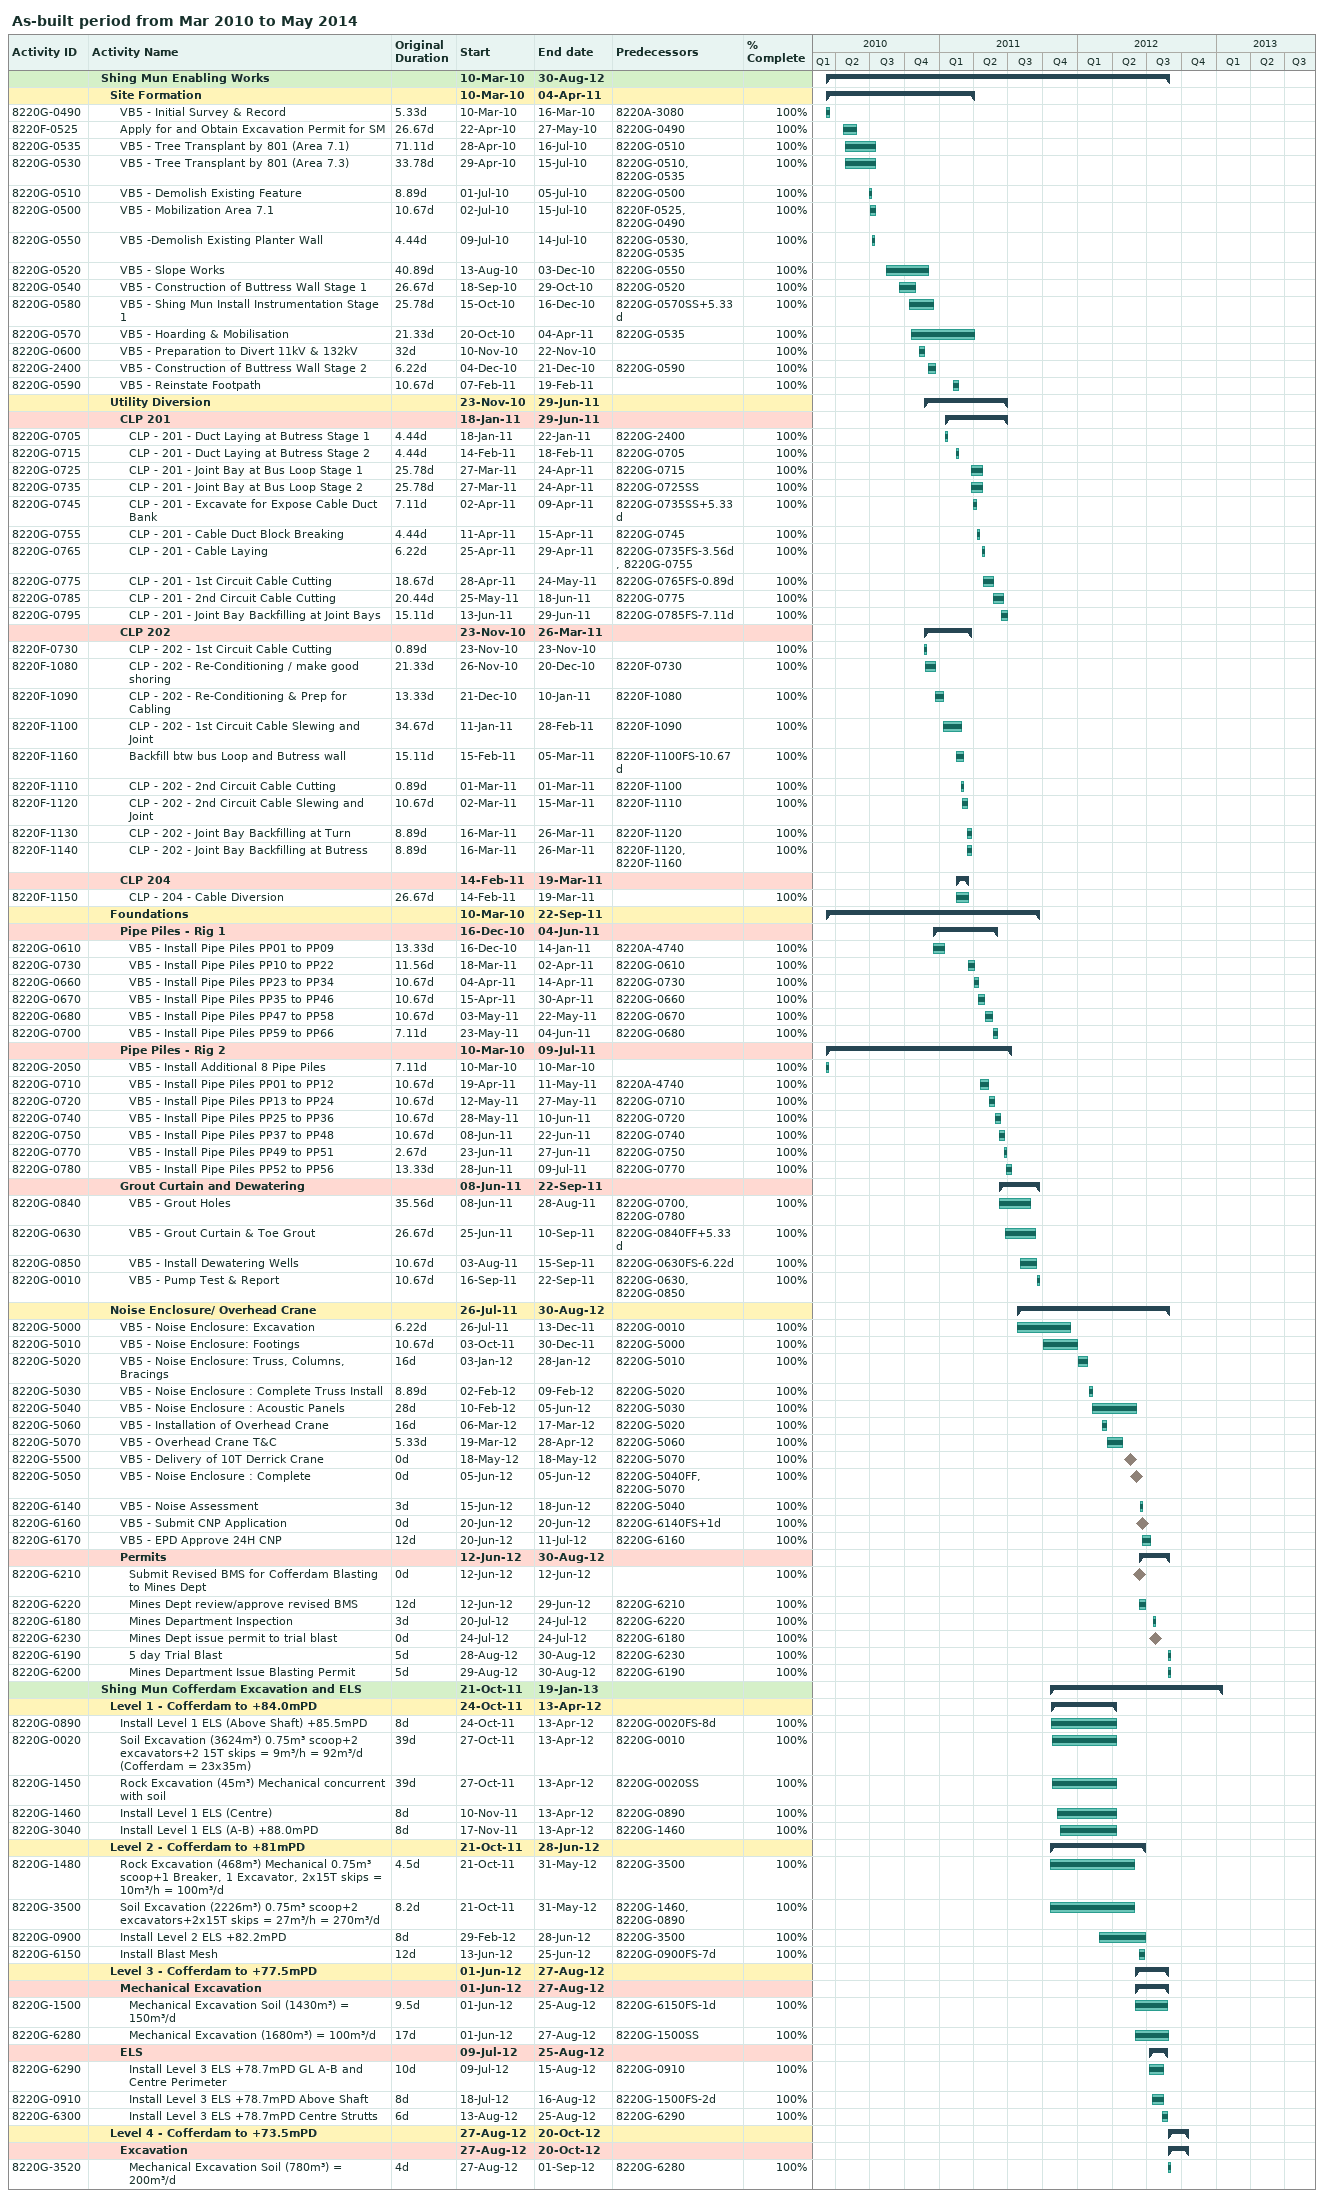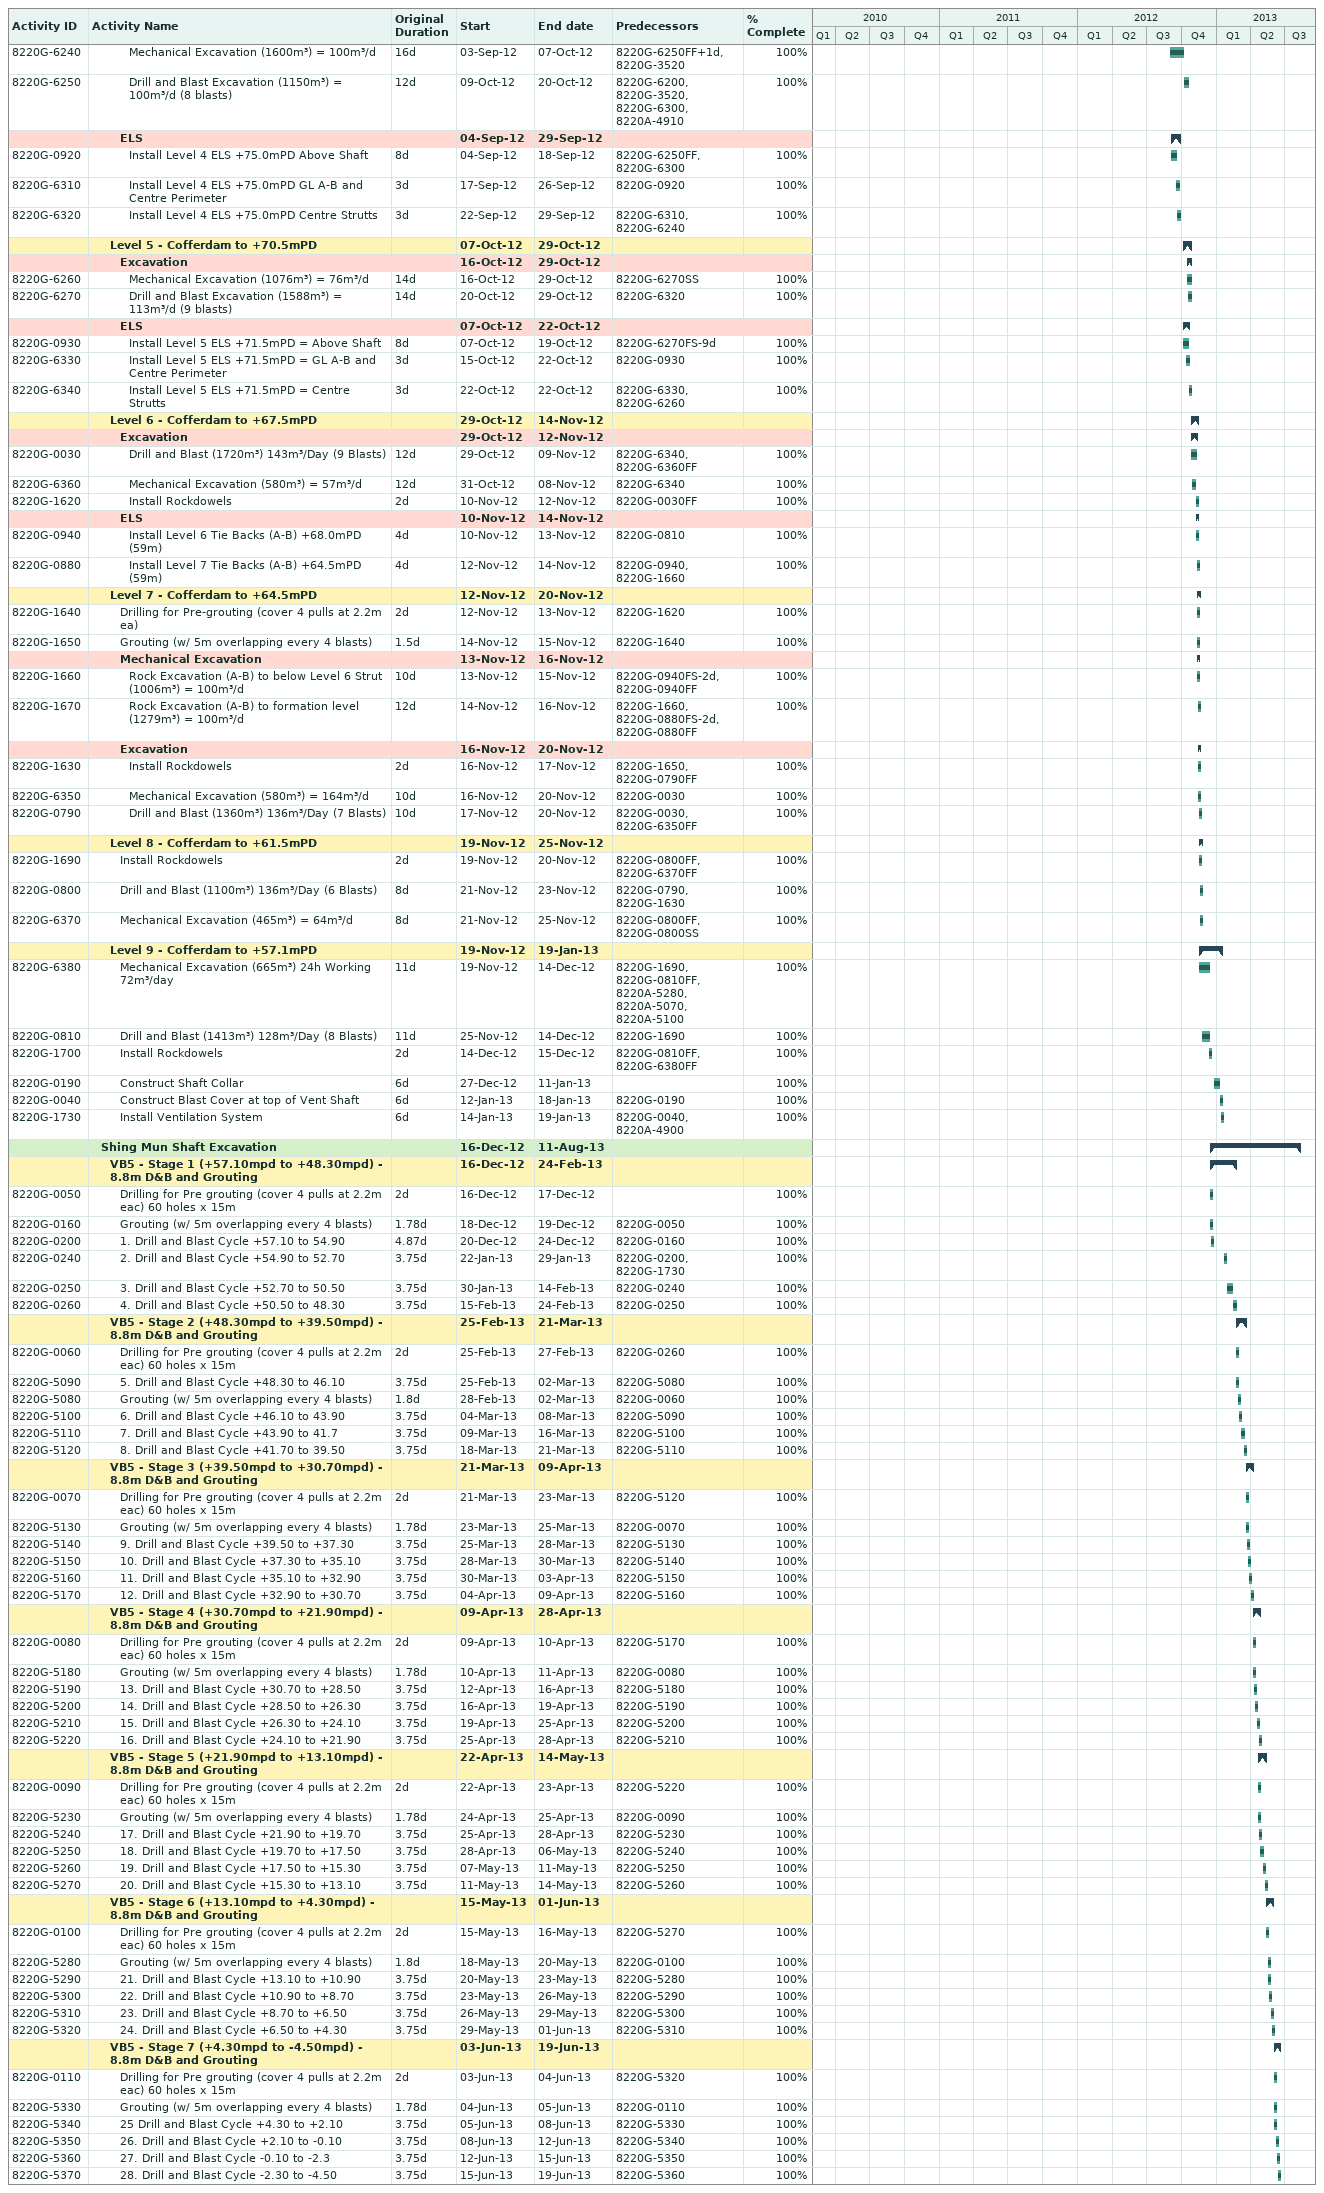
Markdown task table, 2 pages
As-built period from Mar 2010 to May 2014

| ID | Level | Task | Original duration | Start | Finish | Predecessors | % complete |
|---|---|---|---|---|---|---|---|
|  | 2 | **Shing Mun Enabling Works** |  | 2010-03-10 | 2012-08-30 |  |  |
|  | 3 | **Site Formation** |  | 2010-03-10 | 2011-04-04 |  |  |
| 8220G-0490 | 4 | VB5 - Initial Survey & Record | 5.33d | 2010-03-10 | 2010-03-16 | 8220A-3080 | 100 |
| 8220F-0525 | 4 | Apply for and Obtain Excavation Permit for SM | 26.67d | 2010-04-22 | 2010-05-27 | 8220G-0490 | 100 |
| 8220G-0535 | 4 | VB5 - Tree Transplant by 801 (Area 7.1) | 71.11d | 2010-04-28 | 2010-07-16 | 8220G-0510 | 100 |
| 8220G-0530 | 4 | VB5 - Tree Transplant by 801 (Area 7.3) | 33.78d | 2010-04-29 | 2010-07-15 | 8220G-0510, 8220G-0535 | 100 |
| 8220G-0510 | 4 | VB5 - Demolish Existing Feature | 8.89d | 2010-07-01 | 2010-07-05 | 8220G-0500 | 100 |
| 8220G-0500 | 4 | VB5 - Mobilization Area 7.1 | 10.67d | 2010-07-02 | 2010-07-15 | 8220F-0525, 8220G-0490 | 100 |
| 8220G-0550 | 4 | VB5 -Demolish Existing Planter Wall | 4.44d | 2010-07-09 | 2010-07-14 | 8220G-0530, 8220G-0535 | 100 |
| 8220G-0520 | 4 | VB5 - Slope Works | 40.89d | 2010-08-13 | 2010-12-03 | 8220G-0550 | 100 |
| 8220G-0540 | 4 | VB5 - Construction of Buttress Wall Stage 1 | 26.67d | 2010-09-18 | 2010-10-29 | 8220G-0520 | 100 |
| 8220G-0580 | 4 | VB5 - Shing Mun Install Instrumentation Stage 1 | 25.78d | 2010-10-15 | 2010-12-16 | 8220G-0570SS+5.33d | 100 |
| 8220G-0570 | 4 | VB5 - Hoarding & Mobilisation | 21.33d | 2010-10-20 | 2011-04-04 | 8220G-0535 | 100 |
| 8220G-0600 | 4 | VB5 - Preparation to Divert 11kV & 132kV | 32d | 2010-11-10 | 2010-11-22 |  | 100 |
| 8220G-2400 | 4 | VB5 - Construction of Buttress Wall Stage 2 | 6.22d | 2010-12-04 | 2010-12-21 | 8220G-0590 | 100 |
| 8220G-0590 | 4 | VB5 - Reinstate Footpath | 10.67d | 2011-02-07 | 2011-02-19 |  | 100 |
|  | 3 | **Utility Diversion** |  | 2010-11-23 | 2011-06-29 |  |  |
|  | 4 | **CLP 201** |  | 2011-01-18 | 2011-06-29 |  |  |
| 8220G-0705 | 5 | CLP - 201 - Duct Laying at Butress Stage 1 | 4.44d | 2011-01-18 | 2011-01-22 | 8220G-2400 | 100 |
| 8220G-0715 | 5 | CLP - 201 - Duct Laying at Butress Stage 2 | 4.44d | 2011-02-14 | 2011-02-18 | 8220G-0705 | 100 |
| 8220G-0725 | 5 | CLP - 201 - Joint Bay at Bus Loop Stage 1 | 25.78d | 2011-03-27 | 2011-04-24 | 8220G-0715 | 100 |
| 8220G-0735 | 5 | CLP - 201 - Joint Bay at Bus Loop Stage 2 | 25.78d | 2011-03-27 | 2011-04-24 | 8220G-0725SS | 100 |
| 8220G-0745 | 5 | CLP - 201 - Excavate for Expose Cable Duct Bank | 7.11d | 2011-04-02 | 2011-04-09 | 8220G-0735SS+5.33d | 100 |
| 8220G-0755 | 5 | CLP - 201 - Cable Duct Block Breaking | 4.44d | 2011-04-11 | 2011-04-15 | 8220G-0745 | 100 |
| 8220G-0765 | 5 | CLP - 201 - Cable Laying | 6.22d | 2011-04-25 | 2011-04-29 | 8220G-0735FS-3.56d, 8220G-0755 | 100 |
| 8220G-0775 | 5 | CLP - 201 - 1st Circuit Cable Cutting | 18.67d | 2011-04-28 | 2011-05-24 | 8220G-0765FS-0.89d | 100 |
| 8220G-0785 | 5 | CLP - 201 - 2nd Circuit Cable Cutting | 20.44d | 2011-05-25 | 2011-06-18 | 8220G-0775 | 100 |
| 8220G-0795 | 5 | CLP - 201 - Joint Bay Backfilling at Joint Bays | 15.11d | 2011-06-13 | 2011-06-29 | 8220G-0785FS-7.11d | 100 |
|  | 4 | **CLP 202** |  | 2010-11-23 | 2011-03-26 |  |  |
| 8220F-0730 | 5 | CLP - 202 - 1st Circuit Cable Cutting | 0.89d | 2010-11-23 | 2010-11-23 |  | 100 |
| 8220F-1080 | 5 | CLP - 202 - Re-Conditioning / make good shoring | 21.33d | 2010-11-26 | 2010-12-20 | 8220F-0730 | 100 |
| 8220F-1090 | 5 | CLP - 202 - Re-Conditioning & Prep for Cabling | 13.33d | 2010-12-21 | 2011-01-10 | 8220F-1080 | 100 |
| 8220F-1100 | 5 | CLP - 202 - 1st Circuit Cable Slewing and Joint | 34.67d | 2011-01-11 | 2011-02-28 | 8220F-1090 | 100 |
| 8220F-1160 | 5 | Backfill btw bus Loop and Butress wall | 15.11d | 2011-02-15 | 2011-03-05 | 8220F-1100FS-10.67d | 100 |
| 8220F-1110 | 5 | CLP - 202 - 2nd Circuit Cable Cutting | 0.89d | 2011-03-01 | 2011-03-01 | 8220F-1100 | 100 |
| 8220F-1120 | 5 | CLP - 202 - 2nd Circuit Cable Slewing and Joint | 10.67d | 2011-03-02 | 2011-03-15 | 8220F-1110 | 100 |
| 8220F-1130 | 5 | CLP - 202 - Joint Bay Backfilling at Turn | 8.89d | 2011-03-16 | 2011-03-26 | 8220F-1120 | 100 |
| 8220F-1140 | 5 | CLP - 202 - Joint Bay Backfilling at Butress | 8.89d | 2011-03-16 | 2011-03-26 | 8220F-1120, 8220F-1160 | 100 |
|  | 4 | **CLP 204** |  | 2011-02-14 | 2011-03-19 |  |  |
| 8220F-1150 | 5 | CLP - 204 - Cable Diversion | 26.67d | 2011-02-14 | 2011-03-19 |  | 100 |
|  | 3 | **Foundations** |  | 2010-03-10 | 2011-09-22 |  |  |
|  | 4 | **Pipe Piles - Rig 1** |  | 2010-12-16 | 2011-06-04 |  |  |
| 8220G-0610 | 5 | VB5 - Install Pipe Piles PP01 to PP09 | 13.33d | 2010-12-16 | 2011-01-14 | 8220A-4740 | 100 |
| 8220G-0730 | 5 | VB5 - Install Pipe Piles PP10 to PP22 | 11.56d | 2011-03-18 | 2011-04-02 | 8220G-0610 | 100 |
| 8220G-0660 | 5 | VB5 - Install Pipe Piles PP23 to PP34 | 10.67d | 2011-04-04 | 2011-04-14 | 8220G-0730 | 100 |
| 8220G-0670 | 5 | VB5 - Install Pipe Piles PP35 to PP46 | 10.67d | 2011-04-15 | 2011-04-30 | 8220G-0660 | 100 |
| 8220G-0680 | 5 | VB5 - Install Pipe Piles PP47 to PP58 | 10.67d | 2011-05-03 | 2011-05-22 | 8220G-0670 | 100 |
| 8220G-0700 | 5 | VB5 - Install Pipe Piles PP59 to PP66 | 7.11d | 2011-05-23 | 2011-06-04 | 8220G-0680 | 100 |
|  | 4 | **Pipe Piles - Rig 2** |  | 2010-03-10 | 2011-07-09 |  |  |
| 8220G-2050 | 5 | VB5 - Install Additional 8 Pipe Piles | 7.11d | 2010-03-10 | 2010-03-10 |  | 100 |
| 8220G-0710 | 5 | VB5 - Install Pipe Piles PP01 to PP12 | 10.67d | 2011-04-19 | 2011-05-11 | 8220A-4740 | 100 |
| 8220G-0720 | 5 | VB5 - Install Pipe Piles PP13 to PP24 | 10.67d | 2011-05-12 | 2011-05-27 | 8220G-0710 | 100 |
| 8220G-0740 | 5 | VB5 - Install Pipe Piles PP25 to PP36 | 10.67d | 2011-05-28 | 2011-06-10 | 8220G-0720 | 100 |
| 8220G-0750 | 5 | VB5 - Install Pipe Piles PP37 to PP48 | 10.67d | 2011-06-08 | 2011-06-22 | 8220G-0740 | 100 |
| 8220G-0770 | 5 | VB5 - Install Pipe Piles PP49 to PP51 | 2.67d | 2011-06-23 | 2011-06-27 | 8220G-0750 | 100 |
| 8220G-0780 | 5 | VB5 - Install Pipe Piles PP52 to PP56 | 13.33d | 2011-06-28 | 2011-07-09 | 8220G-0770 | 100 |
|  | 4 | **Grout Curtain and Dewatering** |  | 2011-06-08 | 2011-09-22 |  |  |
| 8220G-0840 | 5 | VB5 - Grout Holes | 35.56d | 2011-06-08 | 2011-08-28 | 8220G-0700, 8220G-0780 | 100 |
| 8220G-0630 | 5 | VB5 - Grout Curtain & Toe Grout | 26.67d | 2011-06-25 | 2011-09-10 | 8220G-0840FF+5.33d | 100 |
| 8220G-0850 | 5 | VB5 - Install Dewatering Wells | 10.67d | 2011-08-03 | 2011-09-15 | 8220G-0630FS-6.22d | 100 |
| 8220G-0010 | 5 | VB5 - Pump Test & Report | 10.67d | 2011-09-16 | 2011-09-22 | 8220G-0630, 8220G-0850 | 100 |
|  | 3 | **Noise Enclosure/ Overhead Crane** |  | 2011-07-26 | 2012-08-30 |  |  |
| 8220G-5000 | 4 | VB5 - Noise Enclosure: Excavation | 6.22d | 2011-07-26 | 2011-12-13 | 8220G-0010 | 100 |
| 8220G-5010 | 4 | VB5 - Noise Enclosure: Footings | 10.67d | 2011-10-03 | 2011-12-30 | 8220G-5000 | 100 |
| 8220G-5020 | 4 | VB5 - Noise Enclosure: Truss, Columns, Bracings | 16d | 2012-01-03 | 2012-01-28 | 8220G-5010 | 100 |
| 8220G-5030 | 4 | VB5 - Noise Enclosure : Complete Truss Install | 8.89d | 2012-02-02 | 2012-02-09 | 8220G-5020 | 100 |
| 8220G-5040 | 4 | VB5 - Noise Enclosure : Acoustic Panels | 28d | 2012-02-10 | 2012-06-05 | 8220G-5030 | 100 |
| 8220G-5060 | 4 | VB5 - Installation of Overhead Crane | 16d | 2012-03-06 | 2012-03-17 | 8220G-5020 | 100 |
| 8220G-5070 | 4 | VB5 - Overhead Crane T&C | 5.33d | 2012-03-19 | 2012-04-28 | 8220G-5060 | 100 |
| 8220G-5500 | 4 | VB5 - Delivery of 10T Derrick Crane | 0d | 2012-05-18 | 2012-05-18 | 8220G-5070 | 100 |
| 8220G-5050 | 4 | VB5 - Noise Enclosure : Complete | 0d | 2012-06-05 | 2012-06-05 | 8220G-5040FF, 8220G-5070 | 100 |
| 8220G-6140 | 4 | VB5 - Noise Assessment | 3d | 2012-06-15 | 2012-06-18 | 8220G-5040 | 100 |
| 8220G-6160 | 4 | VB5 - Submit CNP Application | 0d | 2012-06-20 | 2012-06-20 | 8220G-6140FS+1d | 100 |
| 8220G-6170 | 4 | VB5 - EPD Approve 24H CNP | 12d | 2012-06-20 | 2012-07-11 | 8220G-6160 | 100 |
|  | 4 | **Permits** |  | 2012-06-12 | 2012-08-30 |  |  |
| 8220G-6210 | 5 | Submit Revised BMS for Cofferdam Blasting to Mines Dept | 0d | 2012-06-12 | 2012-06-12 |  | 100 |
| 8220G-6220 | 5 | Mines Dept review/approve revised BMS | 12d | 2012-06-12 | 2012-06-29 | 8220G-6210 | 100 |
| 8220G-6180 | 5 | Mines Department Inspection | 3d | 2012-07-20 | 2012-07-24 | 8220G-6220 | 100 |
| 8220G-6230 | 5 | Mines Dept issue permit to trial blast | 0d | 2012-07-24 | 2012-07-24 | 8220G-6180 | 100 |
| 8220G-6190 | 5 | 5 day Trial Blast | 5d | 2012-08-28 | 2012-08-30 | 8220G-6230 | 100 |
| 8220G-6200 | 5 | Mines Department Issue Blasting Permit | 5d | 2012-08-29 | 2012-08-30 | 8220G-6190 | 100 |
|  | 2 | **Shing Mun Cofferdam Excavation and ELS** |  | 2011-10-21 | 2013-01-19 |  |  |
|  | 3 | **Level 1 - Cofferdam to +84.0mPD** |  | 2011-10-24 | 2012-04-13 |  |  |
| 8220G-0890 | 4 | Install Level 1 ELS (Above Shaft) +85.5mPD | 8d | 2011-10-24 | 2012-04-13 | 8220G-0020FS-8d | 100 |
| 8220G-0020 | 4 | Soil Excavation (3624m³) 0.75m³ scoop+2 excavators+2 15T skips = 9m³/h = 92m³/d (Cofferdam = 23x35m) | 39d | 2011-10-27 | 2012-04-13 | 8220G-0010 | 100 |
| 8220G-1450 | 4 | Rock Excavation (45m³) Mechanical concurrent with soil | 39d | 2011-10-27 | 2012-04-13 | 8220G-0020SS | 100 |
| 8220G-1460 | 4 | Install Level 1 ELS (Centre) | 8d | 2011-11-10 | 2012-04-13 | 8220G-0890 | 100 |
| 8220G-3040 | 4 | Install Level 1 ELS (A-B) +88.0mPD | 8d | 2011-11-17 | 2012-04-13 | 8220G-1460 | 100 |
|  | 3 | **Level 2 - Cofferdam to +81mPD** |  | 2011-10-21 | 2012-06-28 |  |  |
| 8220G-1480 | 4 | Rock Excavation (468m³) Mechanical 0.75m³ scoop+1 Breaker, 1 Excavator, 2x15T skips = 10m³/h = 100m³/d | 4.5d | 2011-10-21 | 2012-05-31 | 8220G-3500 | 100 |
| 8220G-3500 | 4 | Soil Excavation (2226m³) 0.75m³ scoop+2 excavators+2x15T skips = 27m³/h = 270m³/d | 8.2d | 2011-10-21 | 2012-05-31 | 8220G-1460, 8220G-0890 | 100 |
| 8220G-0900 | 4 | Install Level 2 ELS +82.2mPD | 8d | 2012-02-29 | 2012-06-28 | 8220G-3500 | 100 |
| 8220G-6150 | 4 | Install Blast Mesh | 12d | 2012-06-13 | 2012-06-25 | 8220G-0900FS-7d | 100 |
|  | 3 | **Level 3 - Cofferdam to +77.5mPD** |  | 2012-06-01 | 2012-08-27 |  |  |
|  | 4 | **Mechanical Excavation** |  | 2012-06-01 | 2012-08-27 |  |  |
| 8220G-1500 | 5 | Mechanical Excavation Soil (1430m³) = 150m³/d | 9.5d | 2012-06-01 | 2012-08-25 | 8220G-6150FS-1d | 100 |
| 8220G-6280 | 5 | Mechanical Excavation (1680m³) = 100m³/d | 17d | 2012-06-01 | 2012-08-27 | 8220G-1500SS | 100 |
|  | 4 | **ELS** |  | 2012-07-09 | 2012-08-25 |  |  |
| 8220G-6290 | 5 | Install Level 3 ELS +78.7mPD GL A-B and Centre Perimeter | 10d | 2012-07-09 | 2012-08-15 | 8220G-0910 | 100 |
| 8220G-0910 | 5 | Install Level 3 ELS +78.7mPD Above Shaft | 8d | 2012-07-18 | 2012-08-16 | 8220G-1500FS-2d | 100 |
| 8220G-6300 | 5 | Install Level 3 ELS +78.7mPD Centre Strutts | 6d | 2012-08-13 | 2012-08-25 | 8220G-6290 | 100 |
|  | 3 | **Level 4 - Cofferdam to +73.5mPD** |  | 2012-08-27 | 2012-10-20 |  |  |
|  | 4 | **Excavation** |  | 2012-08-27 | 2012-10-20 |  |  |
| 8220G-3520 | 5 | Mechanical Excavation Soil (780m³) = 200m³/d | 4d | 2012-08-27 | 2012-09-01 | 8220G-6280 | 100 |
| 8220G-6240 | 5 | Mechanical Excavation (1600m³) = 100m³/d | 16d | 2012-09-03 | 2012-10-07 | 8220G-6250FF+1d, 8220G-3520 | 100 |
| 8220G-6250 | 5 | Drill and Blast Excavation (1150m³) = 100m³/d (8 blasts) | 12d | 2012-10-09 | 2012-10-20 | 8220G-6200, 8220G-3520, 8220G-6300, 8220A-4910 | 100 |
|  | 4 | **ELS** |  | 2012-09-04 | 2012-09-29 |  |  |
| 8220G-0920 | 5 | Install Level 4 ELS +75.0mPD Above Shaft | 8d | 2012-09-04 | 2012-09-18 | 8220G-6250FF, 8220G-6300 | 100 |
| 8220G-6310 | 5 | Install Level 4 ELS +75.0mPD GL A-B and Centre Perimeter | 3d | 2012-09-17 | 2012-09-26 | 8220G-0920 | 100 |
| 8220G-6320 | 5 | Install Level 4 ELS +75.0mPD Centre Strutts | 3d | 2012-09-22 | 2012-09-29 | 8220G-6310, 8220G-6240 | 100 |
|  | 3 | **Level 5 - Cofferdam to +70.5mPD** |  | 2012-10-07 | 2012-10-29 |  |  |
|  | 4 | **Excavation** |  | 2012-10-16 | 2012-10-29 |  |  |
| 8220G-6260 | 5 | Mechanical Excavation (1076m³) = 76m³/d | 14d | 2012-10-16 | 2012-10-29 | 8220G-6270SS | 100 |
| 8220G-6270 | 5 | Drill and Blast Excavation (1588m³) = 113m³/d (9 blasts) | 14d | 2012-10-20 | 2012-10-29 | 8220G-6320 | 100 |
|  | 4 | **ELS** |  | 2012-10-07 | 2012-10-22 |  |  |
| 8220G-0930 | 5 | Install Level 5 ELS +71.5mPD = Above Shaft | 8d | 2012-10-07 | 2012-10-19 | 8220G-6270FS-9d | 100 |
| 8220G-6330 | 5 | Install Level 5 ELS +71.5mPD = GL A-B and Centre Perimeter | 3d | 2012-10-15 | 2012-10-22 | 8220G-0930 | 100 |
| 8220G-6340 | 5 | Install Level 5 ELS +71.5mPD = Centre Strutts | 3d | 2012-10-22 | 2012-10-22 | 8220G-6330, 8220G-6260 | 100 |
|  | 3 | **Level 6 - Cofferdam to +67.5mPD** |  | 2012-10-29 | 2012-11-14 |  |  |
|  | 4 | **Excavation** |  | 2012-10-29 | 2012-11-12 |  |  |
| 8220G-0030 | 5 | Drill and Blast (1720m³) 143m³/Day (9 Blasts) | 12d | 2012-10-29 | 2012-11-09 | 8220G-6340, 8220G-6360FF | 100 |
| 8220G-6360 | 5 | Mechanical Excavation (580m³) = 57m³/d | 12d | 2012-10-31 | 2012-11-08 | 8220G-6340 | 100 |
| 8220G-1620 | 5 | Install Rockdowels | 2d | 2012-11-10 | 2012-11-12 | 8220G-0030FF | 100 |
|  | 4 | **ELS** |  | 2012-11-10 | 2012-11-14 |  |  |
| 8220G-0940 | 5 | Install Level 6 Tie Backs (A-B) +68.0mPD (59m) | 4d | 2012-11-10 | 2012-11-13 | 8220G-0810 | 100 |
| 8220G-0880 | 5 | Install Level 7 Tie Backs (A-B) +64.5mPD (59m) | 4d | 2012-11-12 | 2012-11-14 | 8220G-0940, 8220G-1660 | 100 |
|  | 3 | **Level 7 - Cofferdam to +64.5mPD** |  | 2012-11-12 | 2012-11-20 |  |  |
| 8220G-1640 | 4 | Drilling for Pre-grouting (cover 4 pulls at 2.2m ea) | 2d | 2012-11-12 | 2012-11-13 | 8220G-1620 | 100 |
| 8220G-1650 | 4 | Grouting (w/ 5m overlapping every 4 blasts) | 1.5d | 2012-11-14 | 2012-11-15 | 8220G-1640 | 100 |
|  | 4 | **Mechanical Excavation** |  | 2012-11-13 | 2012-11-16 |  |  |
| 8220G-1660 | 5 | Rock Excavation (A-B) to below Level 6 Strut (1006m³) = 100m³/d | 10d | 2012-11-13 | 2012-11-15 | 8220G-0940FS-2d, 8220G-0940FF | 100 |
| 8220G-1670 | 5 | Rock Excavation (A-B) to formation level (1279m³) = 100m³/d | 12d | 2012-11-14 | 2012-11-16 | 8220G-1660, 8220G-0880FS-2d, 8220G-0880FF | 100 |
|  | 4 | **Excavation** |  | 2012-11-16 | 2012-11-20 |  |  |
| 8220G-1630 | 5 | Install Rockdowels | 2d | 2012-11-16 | 2012-11-17 | 8220G-1650, 8220G-0790FF | 100 |
| 8220G-6350 | 5 | Mechanical Excavation (580m³) = 164m³/d | 10d | 2012-11-16 | 2012-11-20 | 8220G-0030 | 100 |
| 8220G-0790 | 5 | Drill and Blast (1360m³) 136m³/Day (7 Blasts) | 10d | 2012-11-17 | 2012-11-20 | 8220G-0030, 8220G-6350FF | 100 |
|  | 3 | **Level 8 - Cofferdam to +61.5mPD** |  | 2012-11-19 | 2012-11-25 |  |  |
| 8220G-1690 | 4 | Install Rockdowels | 2d | 2012-11-19 | 2012-11-20 | 8220G-0800FF, 8220G-6370FF | 100 |
| 8220G-0800 | 4 | Drill and Blast (1100m³) 136m³/Day (6 Blasts) | 8d | 2012-11-21 | 2012-11-23 | 8220G-0790, 8220G-1630 | 100 |
| 8220G-6370 | 4 | Mechanical Excavation (465m³) = 64m³/d | 8d | 2012-11-21 | 2012-11-25 | 8220G-0800FF, 8220G-0800SS | 100 |
|  | 3 | **Level 9 - Cofferdam to +57.1mPD** |  | 2012-11-19 | 2013-01-19 |  |  |
| 8220G-6380 | 4 | Mechanical Excavation (665m³) 24h Working 72m³/day | 11d | 2012-11-19 | 2012-12-14 | 8220G-1690, 8220G-0810FF, 8220A-5280, 8220A-5070, 8220A-5100 | 100 |
| 8220G-0810 | 4 | Drill and Blast (1413m³) 128m³/Day (8 Blasts) | 11d | 2012-11-25 | 2012-12-14 | 8220G-1690 | 100 |
| 8220G-1700 | 4 | Install Rockdowels | 2d | 2012-12-14 | 2012-12-15 | 8220G-0810FF, 8220G-6380FF | 100 |
| 8220G-0190 | 4 | Construct Shaft Collar | 6d | 2012-12-27 | 2013-01-11 |  | 100 |
| 8220G-0040 | 4 | Construct Blast Cover at top of Vent Shaft | 6d | 2013-01-12 | 2013-01-18 | 8220G-0190 | 100 |
| 8220G-1730 | 4 | Install Ventilation System | 6d | 2013-01-14 | 2013-01-19 | 8220G-0040, 8220A-4900 | 100 |
|  | 2 | **Shing Mun Shaft Excavation** |  | 2012-12-16 | 2013-08-11 |  |  |
|  | 3 | **VB5 - Stage 1 (+57.10mpd to +48.30mpd) - 8.8m D&B and Grouting** |  | 2012-12-16 | 2013-02-24 |  |  |
| 8220G-0050 | 4 | Drilling for Pre grouting (cover 4 pulls at 2.2m eac) 60 holes x 15m | 2d | 2012-12-16 | 2012-12-17 |  | 100 |
| 8220G-0160 | 4 | Grouting (w/ 5m overlapping every 4 blasts) | 1.78d | 2012-12-18 | 2012-12-19 | 8220G-0050 | 100 |
| 8220G-0200 | 4 | 1. Drill and Blast Cycle +57.10 to 54.90 | 4.87d | 2012-12-20 | 2012-12-24 | 8220G-0160 | 100 |
| 8220G-0240 | 4 | 2. Drill and Blast Cycle +54.90 to 52.70 | 3.75d | 2013-01-22 | 2013-01-29 | 8220G-0200, 8220G-1730 | 100 |
| 8220G-0250 | 4 | 3. Drill and Blast Cycle +52.70 to 50.50 | 3.75d | 2013-01-30 | 2013-02-14 | 8220G-0240 | 100 |
| 8220G-0260 | 4 | 4. Drill and Blast Cycle +50.50 to 48.30 | 3.75d | 2013-02-15 | 2013-02-24 | 8220G-0250 | 100 |
|  | 3 | **VB5 - Stage 2 (+48.30mpd to +39.50mpd) - 8.8m D&B and Grouting** |  | 2013-02-25 | 2013-03-21 |  |  |
| 8220G-0060 | 4 | Drilling for Pre grouting (cover 4 pulls at 2.2m eac) 60 holes x 15m | 2d | 2013-02-25 | 2013-02-27 | 8220G-0260 | 100 |
| 8220G-5090 | 4 | 5. Drill and Blast Cycle +48.30 to 46.10 | 3.75d | 2013-02-25 | 2013-03-02 | 8220G-5080 | 100 |
| 8220G-5080 | 4 | Grouting (w/ 5m overlapping every 4 blasts) | 1.8d | 2013-02-28 | 2013-03-02 | 8220G-0060 | 100 |
| 8220G-5100 | 4 | 6. Drill and Blast Cycle +46.10 to 43.90 | 3.75d | 2013-03-04 | 2013-03-08 | 8220G-5090 | 100 |
| 8220G-5110 | 4 | 7. Drill and Blast Cycle +43.90 to 41.7 | 3.75d | 2013-03-09 | 2013-03-16 | 8220G-5100 | 100 |
| 8220G-5120 | 4 | 8. Drill and Blast Cycle +41.70 to 39.50 | 3.75d | 2013-03-18 | 2013-03-21 | 8220G-5110 | 100 |
|  | 3 | **VB5 - Stage 3 (+39.50mpd to +30.70mpd) - 8.8m D&B and Grouting** |  | 2013-03-21 | 2013-04-09 |  |  |
| 8220G-0070 | 4 | Drilling for Pre grouting (cover 4 pulls at 2.2m eac) 60 holes x 15m | 2d | 2013-03-21 | 2013-03-23 | 8220G-5120 | 100 |
| 8220G-5130 | 4 | Grouting (w/ 5m overlapping every 4 blasts) | 1.78d | 2013-03-23 | 2013-03-25 | 8220G-0070 | 100 |
| 8220G-5140 | 4 | 9. Drill and Blast Cycle +39.50 to +37.30 | 3.75d | 2013-03-25 | 2013-03-28 | 8220G-5130 | 100 |
| 8220G-5150 | 4 | 10. Drill and Blast Cycle +37.30 to +35.10 | 3.75d | 2013-03-28 | 2013-03-30 | 8220G-5140 | 100 |
| 8220G-5160 | 4 | 11. Drill and Blast Cycle +35.10 to +32.90 | 3.75d | 2013-03-30 | 2013-04-03 | 8220G-5150 | 100 |
| 8220G-5170 | 4 | 12. Drill and Blast Cycle +32.90 to +30.70 | 3.75d | 2013-04-04 | 2013-04-09 | 8220G-5160 | 100 |
|  | 3 | **VB5 - Stage 4 (+30.70mpd to +21.90mpd) - 8.8m D&B and Grouting** |  | 2013-04-09 | 2013-04-28 |  |  |
| 8220G-0080 | 4 | Drilling for Pre grouting (cover 4 pulls at 2.2m eac) 60 holes x 15m | 2d | 2013-04-09 | 2013-04-10 | 8220G-5170 | 100 |
| 8220G-5180 | 4 | Grouting (w/ 5m overlapping every 4 blasts) | 1.78d | 2013-04-10 | 2013-04-11 | 8220G-0080 | 100 |
| 8220G-5190 | 4 | 13. Drill and Blast Cycle +30.70 to +28.50 | 3.75d | 2013-04-12 | 2013-04-16 | 8220G-5180 | 100 |
| 8220G-5200 | 4 | 14. Drill and Blast Cycle +28.50 to +26.30 | 3.75d | 2013-04-16 | 2013-04-19 | 8220G-5190 | 100 |
| 8220G-5210 | 4 | 15. Drill and Blast Cycle +26.30 to +24.10 | 3.75d | 2013-04-19 | 2013-04-25 | 8220G-5200 | 100 |
| 8220G-5220 | 4 | 16. Drill and Blast Cycle +24.10 to +21.90 | 3.75d | 2013-04-25 | 2013-04-28 | 8220G-5210 | 100 |
|  | 3 | **VB5 - Stage 5 (+21.90mpd to +13.10mpd) - 8.8m D&B and Grouting** |  | 2013-04-22 | 2013-05-14 |  |  |
| 8220G-0090 | 4 | Drilling for Pre grouting (cover 4 pulls at 2.2m eac) 60 holes x 15m | 2d | 2013-04-22 | 2013-04-23 | 8220G-5220 | 100 |
| 8220G-5230 | 4 | Grouting (w/ 5m overlapping every 4 blasts) | 1.78d | 2013-04-24 | 2013-04-25 | 8220G-0090 | 100 |
| 8220G-5240 | 4 | 17. Drill and Blast Cycle +21.90 to +19.70 | 3.75d | 2013-04-25 | 2013-04-28 | 8220G-5230 | 100 |
| 8220G-5250 | 4 | 18. Drill and Blast Cycle +19.70 to +17.50 | 3.75d | 2013-04-28 | 2013-05-06 | 8220G-5240 | 100 |
| 8220G-5260 | 4 | 19. Drill and Blast Cycle +17.50 to +15.30 | 3.75d | 2013-05-07 | 2013-05-11 | 8220G-5250 | 100 |
| 8220G-5270 | 4 | 20. Drill and Blast Cycle +15.30 to +13.10 | 3.75d | 2013-05-11 | 2013-05-14 | 8220G-5260 | 100 |
|  | 3 | **VB5 - Stage 6 (+13.10mpd to +4.30mpd) - 8.8m D&B and Grouting** |  | 2013-05-15 | 2013-06-01 |  |  |
| 8220G-0100 | 4 | Drilling for Pre grouting (cover 4 pulls at 2.2m eac) 60 holes x 15m | 2d | 2013-05-15 | 2013-05-16 | 8220G-5270 | 100 |
| 8220G-5280 | 4 | Grouting (w/ 5m overlapping every 4 blasts) | 1.8d | 2013-05-18 | 2013-05-20 | 8220G-0100 | 100 |
| 8220G-5290 | 4 | 21. Drill and Blast Cycle +13.10 to +10.90 | 3.75d | 2013-05-20 | 2013-05-23 | 8220G-5280 | 100 |
| 8220G-5300 | 4 | 22. Drill and Blast Cycle +10.90 to +8.70 | 3.75d | 2013-05-23 | 2013-05-26 | 8220G-5290 | 100 |
| 8220G-5310 | 4 | 23. Drill and Blast Cycle +8.70 to +6.50 | 3.75d | 2013-05-26 | 2013-05-29 | 8220G-5300 | 100 |
| 8220G-5320 | 4 | 24. Drill and Blast Cycle +6.50 to +4.30 | 3.75d | 2013-05-29 | 2013-06-01 | 8220G-5310 | 100 |
|  | 3 | **VB5 - Stage 7 (+4.30mpd to -4.50mpd) - 8.8m D&B and Grouting** |  | 2013-06-03 | 2013-06-19 |  |  |
| 8220G-0110 | 4 | Drilling for Pre grouting (cover 4 pulls at 2.2m eac) 60 holes x 15m | 2d | 2013-06-03 | 2013-06-04 | 8220G-5320 | 100 |
| 8220G-5330 | 4 | Grouting (w/ 5m overlapping every 4 blasts) | 1.78d | 2013-06-04 | 2013-06-05 | 8220G-0110 | 100 |
| 8220G-5340 | 4 | 25 Drill and Blast Cycle +4.30 to +2.10 | 3.75d | 2013-06-05 | 2013-06-08 | 8220G-5330 | 100 |
| 8220G-5350 | 4 | 26. Drill and Blast Cycle +2.10 to -0.10 | 3.75d | 2013-06-08 | 2013-06-12 | 8220G-5340 | 100 |
| 8220G-5360 | 4 | 27. Drill and Blast Cycle -0.10 to -2.3 | 3.75d | 2013-06-12 | 2013-06-15 | 8220G-5350 | 100 |
| 8220G-5370 | 4 | 28. Drill and Blast Cycle -2.30 to -4.50 | 3.75d | 2013-06-15 | 2013-06-19 | 8220G-5360 | 100 |
